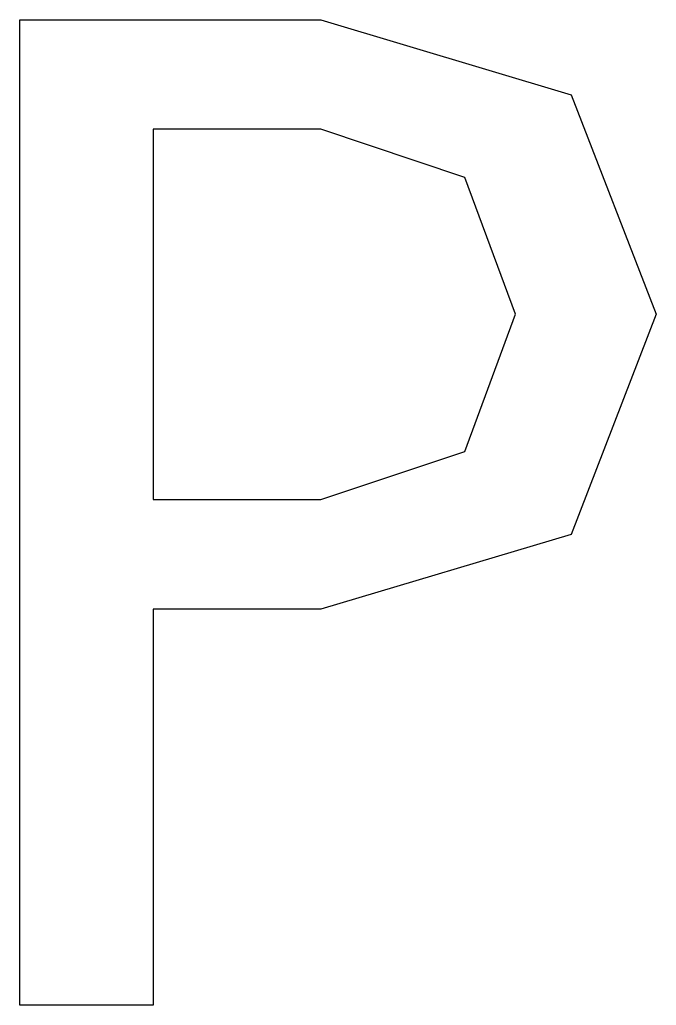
# Model space of a CAD drawing. Extents: x -2.41 to 2.9, y -3.67 to 4.56.
import ezdxf

# ---------------------------------------------------------------- set-up
doc = ezdxf.new("R2010")
doc.units = 0
doc.layers.get('0').update_dxf_attribs({"linetype": 'CONTINUOUS'})

msp = doc.modelspace()

# ---------------------------------------------------------------- linework, layer by layer
at = {"color": 7}
for points in [[(-2.411016, 4.559351), (0.102526, 4.559351), (2.191631, 3.930966), (2.902701, 2.10093), (2.191631, 0.25987), (0.102526, -0.363003), (-1.297562, -0.363003), (-1.297562, -3.670294), (-2.411016, -3.670294), (-2.411016, 4.559351)], [(-1.297562, 3.644333), (-1.297562, 0.552015), (0.102526, 0.552015), (1.304174, 0.954402), (1.728611, 2.10093), (1.304174, 3.241946), (0.102526, 3.644333), (-1.297562, 3.644333)]]:
    msp.add_lwpolyline(points, dxfattribs=at)

doc.saveas('drawing.dxf')
